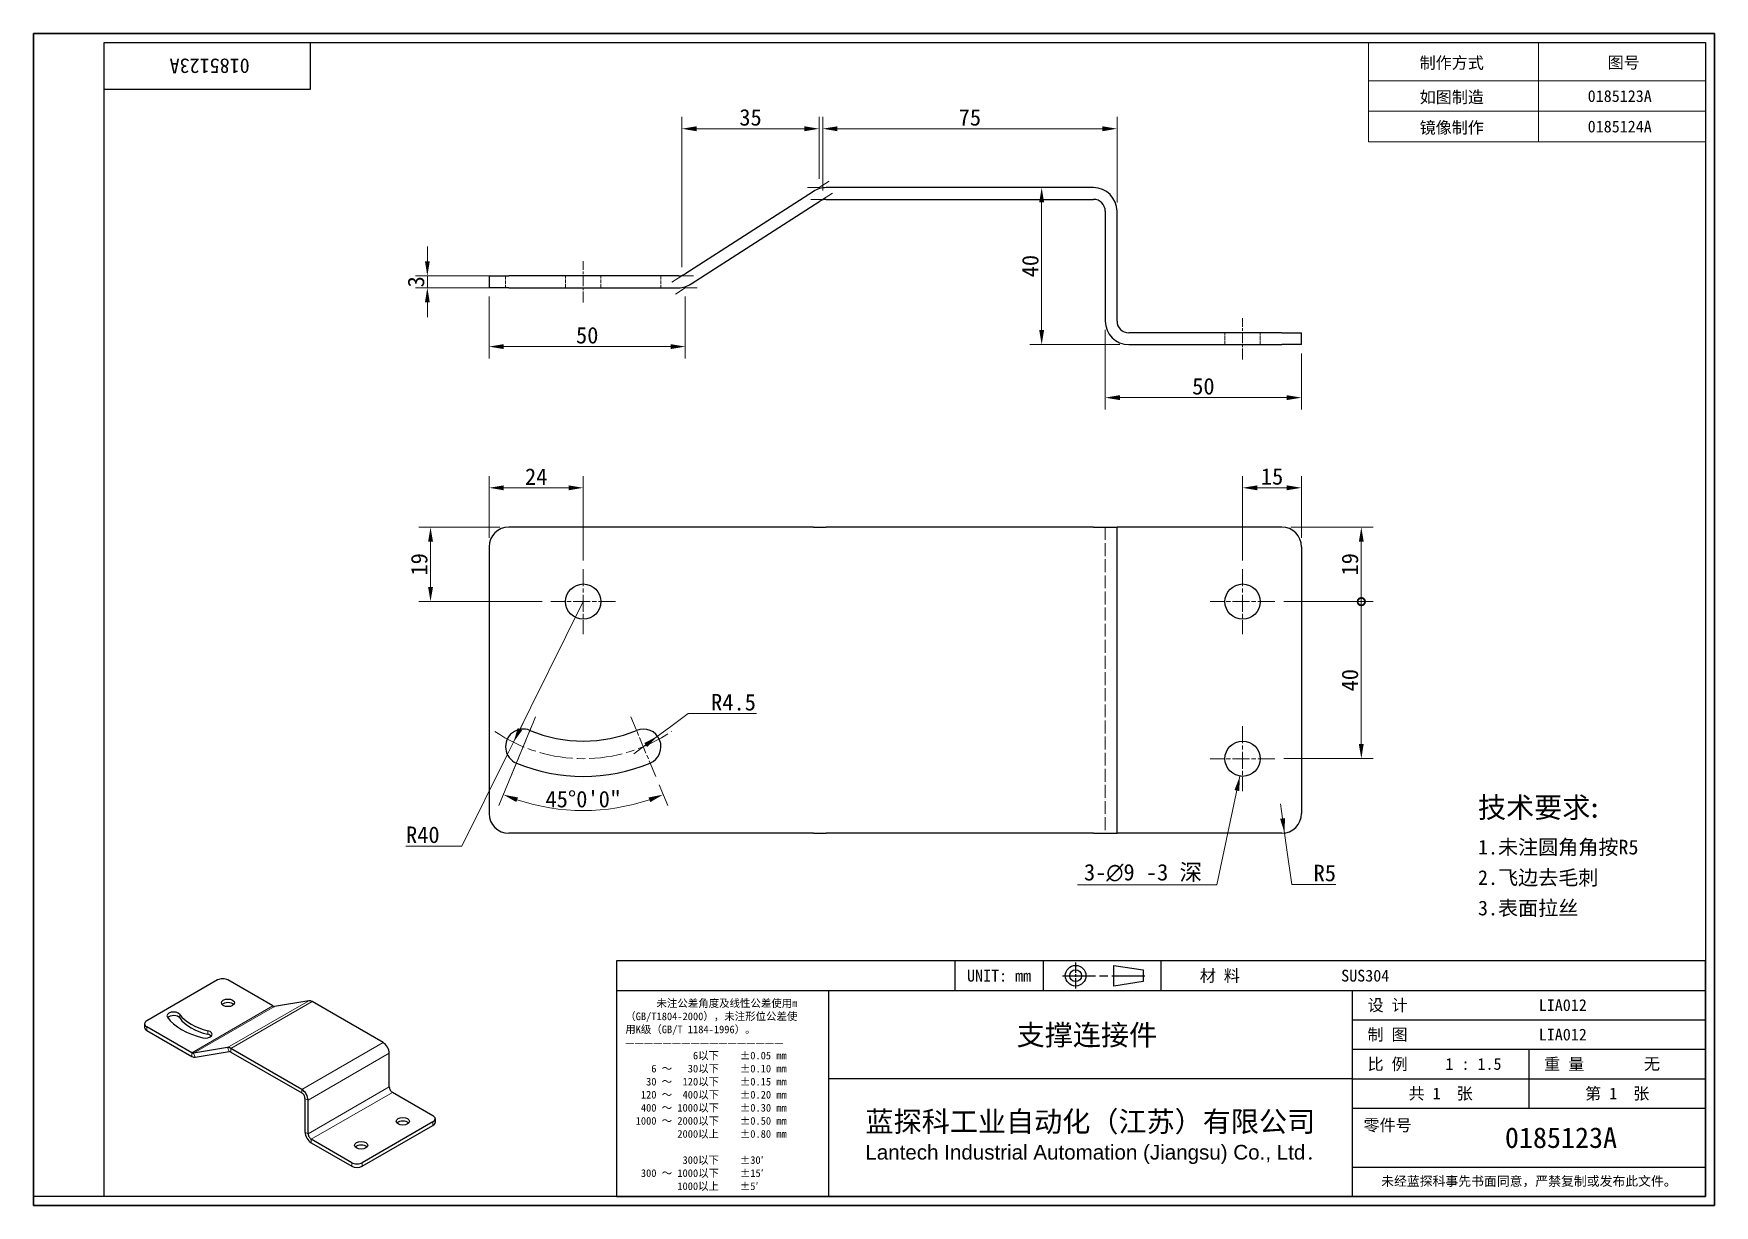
# Model space of a CAD drawing. Header units: millimetres. Extents: x 9 to 437, y 8 to 307.
import ezdxf
from ezdxf.enums import TextEntityAlignment as Align

# ---------------------------------------------------------------- set-up
doc = ezdxf.new("R2010")
doc.units = ezdxf.units.MM
doc.header["$LTSCALE"] = 1.5
doc.linetypes.add('CHAIN', pattern=[0.3543, 0.2362, -0.0295, 0.0591, -0.0295])
doc.linetypes.add('DASHED', pattern=[0.2067, 0.1654, -0.0413])
for name, color, linetype, lineweight in [('1', 7, 'Continuous', 18), ('可见 (ISO)', 7, 'Continuous', 25), ('可见窄的 (ISO)', 7, 'Continuous', 18), ('图框 (ISO)', 7, 'Continuous', 35), ('标题 (ISO)', 7, 'Continuous', 25)]:
    doc.layers.add(name, color=color, linetype=linetype, lineweight=lineweight)
for name, color, linetype, lineweight, true_color in [('中心标记 (ISO)', 1, 'CHAIN', 18, 0xff0000), ('中心线 (ISO)', 1, 'CHAIN', 18, 0xff0000), ('尺寸 (ISO)', 7, 'Continuous', 18, 0x008000), ('符号 (ISO)', 7, 'Continuous', 18, 0x008000), ('隐藏 (ISO)', 5, 'DASHED', 18, 0x0000ff)]:
    doc.layers.add(name, color=color, linetype=linetype, lineweight=lineweight, true_color=true_color)
doc.styles.add('文本样式164', font='SimSun.ttf')
doc.styles.add('文本样式165', font='SimSun.ttf')
doc.styles.add('文本样式74', font='SimSun.ttf')
doc.styles.add('最新国标', font='simfang.ttf')
doc.styles.add('注释文本 (ISO)', font='simfang.ttf')
doc.dimstyles.new('默认 (GB)', dxfattribs={"dimscale": 1.5, "dimtxt": 2.8, "dimasz": 2.5, "dimexe": 2, "dimexo": 1.5, "dimgap": 0.5, "dimtad": 1, "dimtoh": 1, "dimdsep": 46, "dimtxsty": '最新国标', "dimcen": 0.09, "dimdle": 10, "dimclrd": 256, "dimclre": 256, "dimclrt": 256, "dimaunit": 1, "dimadec": 3, "dimazin": 2, "dimtfac": 0.535714, "dimtdec": 3, "dimtmove": 0, "dimatfit": 3, "dimfxl": 0, "dimtolj": 1, "dimlwd": -1, "dimlwe": -1, "dimarcsym": 0})
doc.dimstyles.new('默认 (GB)$7', dxfattribs={"dimscale": 1.5, "dimtxt": 2.8, "dimasz": 2.5, "dimexe": 2, "dimexo": 1.5, "dimgap": 0.5, "dimtad": 1, "dimtoh": 1, "dimdsep": 46, "dimtxsty": '最新国标', "dimcen": 0.09, "dimdle": 10, "dimclrd": 256, "dimclre": 256, "dimclrt": 256, "dimaunit": 1, "dimadec": 3, "dimazin": 2, "dimtfac": 0.535714, "dimtdec": 3, "dimtmove": 0, "dimatfit": 3, "dimfxl": 0, "dimtolj": 1, "dimlwd": -1, "dimlwe": -1, "dimarcsym": 0})

# ---------------------------------------------------------------- blocks, each defined once
blk = doc.blocks.new('图框 最新国标')
at = {"layer": '图框 (ISO)'}
for p, q in [((6, 7), (6, 204.5)), ((6, 204.5), (291.5, 204.5)), ((291.5, 204.5), (291.5, 5.5)), ((6, 7), (6, 5.5)), ((6, 7), (6, 5.5)), ((291.5, 5.5), (6, 5.5))]:
    blk.add_line(p, q, dxfattribs=at)
at = {"layer": '图框 (ISO)', "color": 7, "linetype": 'Continuous', "lineweight": 25}
for p, q in [((18, 203), (290, 203)), ((18, 7), (18, 203)), ((18, 203), (290, 203)), ((53, 203), (53, 195)), ((290, 203), (290, 7)), ((290, 203), (290, 7)), ((53, 195), (18, 195)), ((290, 7), (6, 7)), ((290, 7), (18, 7))]:
    blk.add_line(p, q, dxfattribs=at)
at = {"layer": '图框 (ISO)', "style": '文本样式74'}
blk.add_attdef('零件代号_001', (42.7, 200.25), '', height=2.5, rotation=180, dxfattribs=at)
blk = doc.blocks.new('标题栏 最新国标')
at = {"layer": '标题 (ISO)'}
for p, q in [((381.98, -183.84), (196.98, -183.84)), ((196.98, -183.84), (196.98, -223.84)), ((254.48, -183.84), (254.48, -188.84)), ((269.48, -183.84), (269.48, -188.84)), ((281.48, -188.09), (281.48, -184.59)), ((281.48, -184.59), (286.48, -185.34)), ((286.48, -185.34), (286.48, -187.34)), ((289.48, -183.84), (289.48, -188.84)), ((381.98, -223.84), (381.98, -183.84)), ((383.48, -183.84), (383.48, -225.34)), ((286.48, -187.34), (281.48, -188.09)), ((196.98, -188.84), (381.98, -188.84)), ((232.98, -188.84), (232.98, -223.84)), ((321.98, -188.84), (321.98, -223.84)), ((321.98, -193.84), (381.98, -193.84)), ((321.98, -198.84), (381.98, -198.84)), ((351.98, -198.84), (351.98, -208.84)), ((321.98, -203.84), (232.98, -203.84)), ((321.98, -203.84), (381.98, -203.84)), ((321.98, -208.84), (381.98, -208.84)), ((321.98, -218.84), (381.98, -218.84)), ((196.98, -223.84), (381.98, -223.84)), ((383.48, -225.34), (196.98, -225.34))]:
    blk.add_line(p, q, dxfattribs=at)
at = {"layer": '标题 (ISO)', "linetype": 'CHAIN', "ltscale": 5.000333}
blk.add_line((274.98, -184.09), (274.98, -188.59), dxfattribs=at)
at = {"layer": '标题 (ISO)', "linetype": 'CHAIN', "ltscale": 15.834605}
blk.add_line((272.73, -186.34), (286.98, -186.34), dxfattribs=at)
at = {"layer": '标题 (ISO)'}
for radius in [1.75, 1]:
    blk.add_circle((274.98, -186.34), radius, dxfattribs=at)
at = {"layer": '1', "style": '文本样式164'}
for s, p in [('UNIT: mm', (261.98, -186.34)), ('材 料', (299.48, -186.34)), ('设 计', (327.98, -191.34)), ('制 图', (327.98, -196.34)), ('比 例', (327.98, -201.34)), ('重 量', (357.98, -201.34)), ('共 1  张', (336.98, -206.34)), ('第 1  张', (366.98, -206.34))]:
    blk.add_text(s, height=2, dxfattribs=at).set_placement(p, align=Align.MIDDLE_CENTER)
at = {"layer": '标题 (ISO)', "style": '注释文本 (ISO)'}
for s, insert, char_height, attachment_point, line_spacing_factor in [('\\fSimSun|b0|i0;{\\H1.3000;      未注公差角度及线性公差使用m\\P}\\fSimSun|b0|i0;{\\H1.3000;（GB/T1804-2000），未注形位公差使\\P}\\fSimSun|b0|i0;{\\H1.3000;用K级（GB/T 1184-1996）。\\P}\\fSimSun|b0|i0;{\\H1.3000;—————————————————\\P}\\fSimSun|b0|i0;{\\H1.3000;             6以下    ±0.05 mm\\P}\\fSimSun|b0|i0;{\\H1.3000;     6 ～   30以下    ±0.10 mm\\P}\\fSimSun|b0|i0;{\\H1.3000;    30 ～  120以下    ±0.15 mm\\P}\\fSimSun|b0|i0;{\\H1.3000;   120 ～  400以下    ±0.20 mm\\P}\\fSimSun|b0|i0;{\\H1.3000;   400 ～ 1000以下    ±0.30 mm\\P}\\fSimSun|b0|i0;{\\H1.3000;  1000 ～ 2000以下    ±0.50 mm\\P}\\fSimSun|b0|i0;{\\H1.3000;          2000以上    ±0.80 mm\\P}\\fSimSun|b0|i0;{\\H1.3000;\\P}\\fSimSun|b0|i0;{\\H1.3000;           300以下    ±30′\\P}\\fSimSun|b0|i0;{\\H1.3000;   300 ～ 1000以下    ±15′\\P}\\fSimSun|b0|i0;{\\H1.3000;          1000以上    ±5′}', (198.48, -206.63), 1.3, 4, 1.023913), ('{\\fMicrosoft YaHei|b0|i0|c134|p34;\\H1.75x;蓝探科工业自动化（江苏）有限公司\\P\\fArial|b0|i0|c0|p34;\\H0.71429x;Lantech Industrial Automation (Jiangsu) Co., Ltd\\fFangSong|b0|i0|c134|p49;.\\H1.15195x; }', (277.48, -213.84), 2, 5, 0.978695)]:
    blk.add_mtext(s, dxfattribs=dict(at, insert=insert, char_height=char_height, attachment_point=attachment_point, line_spacing_factor=line_spacing_factor))
at = {"layer": '标题 (ISO)', "attachment_point": 5, "style": '注释文本 (ISO)'}
for s, insert, char_height in [('\\fFangSong|b0|i0;零件号', (327.98, -211.84), 2), ('\\fSimSun|b0|i0;{\\H1.6000;未经蓝探科事先书面同意，严禁复制或发布此文件。}', (351.98, -221.34), 1.6)]:
    blk.add_mtext(s, dxfattribs=dict(at, insert=insert, char_height=char_height))
at = {"layer": '标题 (ISO)'}
for tag, p, height, style in [('材料_001', (320.09, -187.33), 2, '注释文本 (ISO)'), ('设计人_001', (353.65, -192.33), 2, '注释文本 (ISO)'), ('库存编号_001', (264.97, -198.15), 3.5, '文本样式165'), ('设计人_001', (353.65, -197.33), 2, '注释文本 (ISO)'), ('视图比例_001', (337.8, -202.33), 2, '注释文本 (ISO)'), ('质量\\P3;_001', (371.53, -202.3), 2, '注释文本 (ISO)'), ('零件代号_001', (347.9, -215.59), 3.5, '文本样式165')]:
    blk.add_attdef(tag, p, '', height=height, dxfattribs=dict(at, style=style))
blk = doc.blocks.new('*D5')
at = {"layer": 'Defpoints', "color": 0, "transparency": 16777216}
for p in [(125.05, 242.02), (175.05, 242.02), (125.05, 227.02)]:
    blk.add_point(p, dxfattribs=at)
at = {"layer": '尺寸 (ISO)', "color": 116, "true_color": 0x00803f, "transparency": 16777216}
for p, q in [((125.05, 239.77), (125.05, 224.02)), ((175.05, 239.77), (175.05, 224.02)), ((171.3, 227.02), (128.8, 227.02))]:
    blk.add_line(p, q, dxfattribs=at)
for points in [[(128.8, 227.64), (128.8, 226.39), (125.05, 227.02)], [(171.3, 227.64), (171.3, 226.39), (175.05, 227.02)]]:
    blk.add_solid(points, dxfattribs=at)
at = {"layer": '尺寸 (ISO)', "transparency": 16777216, "insert": (150.05, 229.89), "char_height": 4.2, "attachment_point": 5, "style": '最新国标'}
blk.add_mtext('\\A1;50', dxfattribs=at)
blk = doc.blocks.new('*D6')
at = {"layer": 'Defpoints', "color": 0, "transparency": 16777216}
for p in [(130.05, 245.02), (109.32, 242.02), (130.05, 242.02)]:
    blk.add_point(p, dxfattribs=at)
at = {"layer": '尺寸 (ISO)', "color": 116, "true_color": 0x00803f, "transparency": 16777216}
for p, q in [((109.32, 248.77), (109.32, 252.52)), ((127.8, 245.02), (106.32, 245.02)), ((109.32, 245.02), (109.32, 242.02)), ((127.8, 242.02), (106.32, 242.02)), ((109.32, 238.27), (109.32, 234.52))]:
    blk.add_line(p, q, dxfattribs=at)
for points in [[(108.7, 248.77), (109.95, 248.77), (109.32, 245.02)], [(108.7, 238.27), (109.95, 238.27), (109.32, 242.02)]]:
    blk.add_solid(points, dxfattribs=at)
at = {"layer": '尺寸 (ISO)', "transparency": 16777216, "insert": (106.45, 243.52), "char_height": 4.2, "attachment_point": 5, "rotation": 90, "style": '最新国标'}
blk.add_mtext('\\A1;3', dxfattribs=at)
blk = doc.blocks.new('*D7')
at = {"layer": 'Defpoints', "color": 0, "transparency": 16777216}
for p in [(209.16, 282.52), (209.16, 267.52), (174.16, 245.02)]:
    blk.add_point(p, dxfattribs=at)
at = {"layer": '尺寸 (ISO)', "color": 116, "true_color": 0x00803f, "transparency": 16777216}
for p, q in [((174.16, 247.27), (174.16, 285.52)), ((209.16, 269.77), (209.16, 285.52)), ((177.91, 282.52), (205.41, 282.52))]:
    blk.add_line(p, q, dxfattribs=at)
for points in [[(177.91, 283.14), (177.91, 281.89), (174.16, 282.52)], [(205.41, 283.14), (205.41, 281.89), (209.16, 282.52)]]:
    blk.add_solid(points, dxfattribs=at)
at = {"layer": '尺寸 (ISO)', "transparency": 16777216, "insert": (191.66, 285.39), "char_height": 4.2, "attachment_point": 5, "style": '最新国标'}
blk.add_mtext('\\A1;35', dxfattribs=at)
blk = doc.blocks.new('*D8')
at = {"layer": 'Defpoints', "color": 0, "transparency": 16777216}
for p in [(285.05, 282.52), (210.05, 264.52), (285.05, 261.52)]:
    blk.add_point(p, dxfattribs=at)
at = {"layer": '尺寸 (ISO)', "color": 116, "true_color": 0x00803f, "transparency": 16777216}
for p, q in [((210.05, 266.77), (210.05, 285.52)), ((285.05, 263.77), (285.05, 285.52)), ((213.8, 282.52), (281.3, 282.52))]:
    blk.add_line(p, q, dxfattribs=at)
for points in [[(213.8, 283.14), (213.8, 281.89), (210.05, 282.52)], [(281.3, 283.14), (281.3, 281.89), (285.05, 282.52)]]:
    blk.add_solid(points, dxfattribs=at)
at = {"layer": '尺寸 (ISO)', "transparency": 16777216, "insert": (247.55, 285.39), "char_height": 4.2, "attachment_point": 5, "style": '最新国标'}
blk.add_mtext('\\A1;75', dxfattribs=at)
blk = doc.blocks.new('*D9')
at = {"layer": 'Defpoints', "color": 0, "transparency": 16777216}
for p in [(265.84, 267.52), (265.84, 227.52), (288.05, 227.52)]:
    blk.add_point(p, dxfattribs=at)
at = {"layer": '尺寸 (ISO)', "color": 116, "true_color": 0x00803f, "transparency": 16777216}
for p, q in [((265.84, 263.77), (265.84, 231.27)), ((285.8, 227.52), (262.84, 227.52))]:
    blk.add_line(p, q, dxfattribs=at)
for points in [[(265.22, 263.77), (266.47, 263.77), (265.84, 267.52)], [(265.22, 231.27), (266.47, 231.27), (265.84, 227.52)]]:
    blk.add_solid(points, dxfattribs=at)
at = {"layer": '尺寸 (ISO)', "transparency": 16777216, "insert": (262.97, 247.52), "char_height": 4.2, "attachment_point": 5, "rotation": 90, "style": '最新国标'}
blk.add_mtext('\\A1;40', dxfattribs=at)
blk = doc.blocks.new('*D10')
at = {"layer": 'Defpoints', "color": 0, "transparency": 16777216}
for p in [(282.05, 233.52), (332.05, 227.52), (332.05, 214.02)]:
    blk.add_point(p, dxfattribs=at)
at = {"layer": '尺寸 (ISO)', "color": 116, "true_color": 0x00803f, "transparency": 16777216}
for p, q in [((282.05, 231.27), (282.05, 211.02)), ((332.05, 225.27), (332.05, 211.02)), ((285.8, 214.02), (328.3, 214.02))]:
    blk.add_line(p, q, dxfattribs=at)
for points in [[(285.8, 214.64), (285.8, 213.39), (282.05, 214.02)], [(328.3, 214.64), (328.3, 213.39), (332.05, 214.02)]]:
    blk.add_solid(points, dxfattribs=at)
at = {"layer": '尺寸 (ISO)', "transparency": 16777216, "insert": (307.05, 216.89), "char_height": 4.2, "attachment_point": 5, "style": '最新国标'}
blk.add_mtext('\\A1;50', dxfattribs=at)
blk = doc.blocks.new('*D11')
at = {"layer": 'Defpoints', "color": 0, "transparency": 16777216}
for p in [(149.05, 162.05), (136.89, 132.71), (167.51, 117.47), (142.1, 109.29)]:
    blk.add_point(p, dxfattribs=at)
at = {"layer": '尺寸 (ISO)', "color": 116, "true_color": 0x00803f, "transparency": 16777216}
for p, q in [((136.03, 130.63), (127.53, 110.11)), ((168.37, 115.39), (170.56, 110.11))]:
    blk.add_line(p, q, dxfattribs=at)
blk.add_arc((149.05, 162.05), 53.21, 251.5384, 288.4616, dxfattribs=at)
for points in [[(131.98, 110.99), (132.41, 112.16), (128.68, 112.88)], [(165.68, 112.16), (166.12, 110.99), (169.41, 112.88)]]:
    blk.add_solid(points, dxfattribs=at)
at = {"layer": '尺寸 (ISO)', "transparency": 16777216, "insert": (149.05, 111.71), "char_height": 4.2, "attachment_point": 5, "style": '最新国标'}
blk.add_mtext('\\A1;45°0\'0"', dxfattribs=at)
blk = doc.blocks.new('*D12')
at = {"layer": 'Defpoints', "color": 0, "transparency": 16777216}
for p in [(317.05, 191.05), (332.05, 176.05), (317.05, 170.3)]:
    blk.add_point(p, dxfattribs=at)
at = {"layer": '尺寸 (ISO)', "color": 116, "true_color": 0x00803f, "transparency": 16777216}
for p, q in [((317.05, 172.55), (317.05, 194.05)), ((332.05, 178.3), (332.05, 194.05)), ((328.3, 191.05), (320.8, 191.05))]:
    blk.add_line(p, q, dxfattribs=at)
for points in [[(320.8, 191.67), (320.8, 190.42), (317.05, 191.05)], [(328.3, 191.67), (328.3, 190.42), (332.05, 191.05)]]:
    blk.add_solid(points, dxfattribs=at)
at = {"layer": '尺寸 (ISO)', "transparency": 16777216, "insert": (324.55, 193.92), "char_height": 4.2, "attachment_point": 5, "style": '最新国标'}
blk.add_mtext('\\A1;15', dxfattribs=at)
blk = doc.blocks.new('_DotSmall')
at = {"color": 0, "linetype": 'ByBlock', "const_width": 0.5}
blk.add_lwpolyline([(-0.0625, 0, 1), (0.0625, 0, 1)], format="xyb", close=True, dxfattribs=at)
blk = doc.blocks.new('*D13')
at = {"layer": 'Defpoints', "color": 0, "transparency": 16777216}
for p in [(325.3, 162.05), (347.29, 162.05), (325.3, 122.05)]:
    blk.add_point(p, dxfattribs=at)
at = {"layer": '尺寸 (ISO)', "color": 116, "true_color": 0x00803f, "transparency": 16777216}
for p, q in [((327.55, 162.05), (350.29, 162.05)), ((347.29, 125.8), (347.29, 162.05)), ((327.55, 122.05), (350.29, 122.05))]:
    blk.add_line(p, q, dxfattribs=at)
blk.add_solid([(346.66, 125.8), (347.91, 125.8), (347.29, 122.05)], dxfattribs=at)
at = {"layer": '尺寸 (ISO)', "color": 116, "true_color": 0x00803f, "transparency": 16777216, "xscale": 3.75, "yscale": 3.75, "zscale": 3.75, "rotation": 90}
blk.add_blockref('_DotSmall', (347.29, 162.05), dxfattribs=at)
at = {"layer": '尺寸 (ISO)', "transparency": 16777216, "insert": (344.41, 142.03), "char_height": 4.2, "attachment_point": 5, "rotation": 90, "style": '最新国标'}
blk.add_mtext('\\A1;40', dxfattribs=at)
blk = doc.blocks.new('*D15')
at = {"layer": 'Defpoints', "color": 0, "transparency": 16777216}
for p in [(327.05, 181.05), (347.29, 181.05), (325.3, 162.05)]:
    blk.add_point(p, dxfattribs=at)
at = {"layer": '尺寸 (ISO)', "color": 116, "true_color": 0x00803f, "transparency": 16777216}
for p, q in [((329.3, 181.05), (350.29, 181.05)), ((347.29, 162.05), (347.29, 177.3)), ((327.55, 162.05), (350.29, 162.05))]:
    blk.add_line(p, q, dxfattribs=at)
blk.add_solid([(346.66, 177.3), (347.91, 177.3), (347.29, 181.05)], dxfattribs=at)
at = {"layer": '尺寸 (ISO)', "color": 116, "true_color": 0x00803f, "transparency": 16777216, "xscale": 3.75, "yscale": 3.75, "zscale": 3.75, "rotation": 270}
blk.add_blockref('_DotSmall', (347.29, 162.05), dxfattribs=at)
at = {"layer": '尺寸 (ISO)', "transparency": 16777216, "insert": (344.41, 171.56), "char_height": 4.2, "attachment_point": 5, "rotation": 90, "style": '最新国标'}
blk.add_mtext('\\A1;19', dxfattribs=at)
blk = doc.blocks.new('*D16')
at = {"layer": 'Defpoints', "color": 0, "transparency": 16777216}
for p in [(164.35, 125.09), (167.98, 127.76)]:
    blk.add_point(p, dxfattribs=at)
at = {"layer": '尺寸 (ISO)', "color": 116, "true_color": 0x00803f, "transparency": 16777216}
for p, q in [((175.79, 133.52), (170.99, 129.98)), ((193.18, 133.52), (175.79, 133.52)), ((167.98, 127.76), (170.99, 129.98)), ((164.96, 125.54), (161.94, 123.31)), ((164.35, 125.09), (167.98, 127.76))]:
    blk.add_line(p, q, dxfattribs=at)
blk.add_solid([(164.59, 126.04), (165.33, 125.03), (167.98, 127.76)], dxfattribs=at)
at = {"layer": '尺寸 (ISO)', "transparency": 16777216, "insert": (187.33, 136.4), "char_height": 4.2, "attachment_point": 5, "style": '最新国标'}
blk.add_mtext('\\A1;R4.5', dxfattribs=at)
blk = doc.blocks.new('*D17')
at = {"layer": 'Defpoints', "color": 0, "transparency": 16777216}
for p in [(130.05, 181.05), (110.13, 162.05), (140.8, 162.05)]:
    blk.add_point(p, dxfattribs=at)
at = {"layer": '尺寸 (ISO)', "color": 116, "true_color": 0x00803f, "transparency": 16777216}
for p, q in [((127.8, 181.05), (107.13, 181.05)), ((110.13, 177.3), (110.13, 165.8)), ((138.55, 162.05), (107.13, 162.05))]:
    blk.add_line(p, q, dxfattribs=at)
for points in [[(109.51, 177.3), (110.76, 177.3), (110.13, 181.05)], [(109.51, 165.8), (110.76, 165.8), (110.13, 162.05)]]:
    blk.add_solid(points, dxfattribs=at)
at = {"layer": '尺寸 (ISO)', "transparency": 16777216, "insert": (107.26, 171.55), "char_height": 4.2, "attachment_point": 5, "rotation": 90, "style": '最新国标'}
blk.add_mtext('\\A1;19', dxfattribs=at)
blk = doc.blocks.new('*D18')
at = {"layer": 'Defpoints', "color": 0, "transparency": 16777216}
for p in [(149.05, 191.05), (125.05, 176.05), (149.05, 170.3)]:
    blk.add_point(p, dxfattribs=at)
at = {"layer": '尺寸 (ISO)', "color": 116, "true_color": 0x00803f, "transparency": 16777216}
for p, q in [((125.05, 178.3), (125.05, 194.05)), ((149.05, 172.55), (149.05, 194.05)), ((128.8, 191.05), (145.3, 191.05))]:
    blk.add_line(p, q, dxfattribs=at)
for points in [[(128.8, 191.67), (128.8, 190.42), (125.05, 191.05)], [(145.3, 191.67), (145.3, 190.42), (149.05, 191.05)]]:
    blk.add_solid(points, dxfattribs=at)
at = {"layer": '尺寸 (ISO)', "transparency": 16777216, "insert": (137.05, 193.9), "char_height": 4.2, "attachment_point": 5, "style": '最新国标'}
blk.add_mtext('\\A1;24', dxfattribs=at)
blk = doc.blocks.new('*D19')
at = {"layer": 'Defpoints', "color": 0, "transparency": 16777216}
for p in [(149.05, 162.05), (131.26, 126.22)]:
    blk.add_point(p, dxfattribs=at)
at = {"layer": '尺寸 (ISO)', "color": 116, "true_color": 0x00803f, "transparency": 16777216}
for p, q in [((149.05, 162.05), (131.26, 126.22)), ((132.93, 129.58), (134.59, 132.94)), ((131.26, 126.22), (129.59, 122.86)), ((118.13, 99.76), (129.59, 122.86)), ((103.8, 99.76), (118.13, 99.76))]:
    blk.add_line(p, q, dxfattribs=at)
blk.add_solid([(132.37, 129.86), (133.49, 129.3), (131.26, 126.22)], dxfattribs=at)
at = {"layer": '尺寸 (ISO)', "transparency": 16777216, "insert": (108.16, 102.64), "char_height": 4.2, "attachment_point": 5, "style": '最新国标'}
blk.add_mtext('\\A1;R40', dxfattribs=at)
blk = doc.blocks.new('*D20')
at = {"layer": 'Defpoints', "color": 0, "transparency": 16777216}
for p in [(327.05, 108.05), (327.74, 103.1)]:
    blk.add_point(p, dxfattribs=at)
at = {"layer": '尺寸 (ISO)', "color": 116, "true_color": 0x00803f, "transparency": 16777216}
for p, q in [((327.22, 106.81), (326.7, 110.52)), ((327.05, 108.05), (327.74, 103.1)), ((327.74, 103.1), (328.27, 99.38)), ((329.59, 90.01), (328.27, 99.38)), ((340.76, 90.01), (329.59, 90.01))]:
    blk.add_line(p, q, dxfattribs=at)
blk.add_solid([(327.84, 106.9), (326.6, 106.72), (327.74, 103.1)], dxfattribs=at)
at = {"layer": '尺寸 (ISO)', "transparency": 16777216, "insert": (337.98, 92.89), "char_height": 4.2, "attachment_point": 5, "style": '最新国标'}
blk.add_mtext('\\A1;R5', dxfattribs=at)
blk = doc.blocks.new('表格1')
at = {"layer": '符号 (ISO)'}
for p, q in [((232.72, 203), (290, 203)), ((232.72, 203), (232.72, 196.46)), ((261.65, 203), (261.65, 196.46)), ((290, 203), (290, 196.46)), ((232.72, 196.46), (290, 196.46)), ((232.72, 196.46), (232.72, 186.11)), ((261.65, 196.46), (261.65, 186.11)), ((290, 196.46), (290, 186.11)), ((232.72, 191.34), (290, 191.34)), ((232.72, 186.11), (290, 186.11))]:
    blk.add_line(p, q, dxfattribs=at)
at = {"layer": '符号 (ISO)', "char_height": 2, "attachment_point": 7, "style": '注释文本 (ISO)'}
for s, insert in [('制作方式', (241.43, 198.32)), ('图号', (273.37, 198.38)), ('如图制造', (241.44, 192.5)), ('0185123A', (269.98, 192.86)), ('镜像制作', (241.43, 187.31)), ('0185124A', (269.98, 187.69))]:
    blk.add_mtext(s, dxfattribs=dict(at, insert=insert))

msp = doc.modelspace()

# ---------------------------------------------------------------- linework, layer by layer
at = {"layer": '中心标记 (ISO)', "ltscale": 12.223182}
for p, q in [((149.0451, 170.2964), (149.0451, 153.7964)), ((317.0451, 170.2964), (317.0451, 153.7964)), ((157.2951, 162.0464), (140.7951, 162.0464)), ((325.2951, 162.0464), (308.7951, 162.0464)), ((136.8949, 132.7133), (130.5806, 117.4692)), ((167.5096, 117.4692), (161.1953, 132.7133)), ((317.0451, 130.2964), (317.0451, 113.7964)), ((325.2951, 122.0464), (308.7951, 122.0464))]:
    msp.add_line(p, q, dxfattribs=at)
at = {"layer": '中心线 (ISO)', "ltscale": 7.778352}
for p, q in [((149.0451, 238.2671), (149.0451, 248.7671)), ((317.0451, 223.7671), (317.0451, 234.2671))]:
    msp.add_line(p, q, dxfattribs=at)
at = {"layer": '中心线 (ISO)', "ltscale": 23.990969}
msp.add_arc((149.0451, 162.0464), 40, 235.682745, 304.317255, dxfattribs=at)
at = {"layer": '可见 (ISO)'}
for p, q in [((207.6816, 266.5641), (174.9052, 245.4935)), ((279.0451, 267.5171), (210.9262, 267.5171)), ((176.5274, 242.97), (209.3039, 264.0406)), ((210.9262, 264.5171), (279.0451, 264.5171)), ((282.0451, 261.5171), (282.0451, 233.5171)), ((285.0451, 233.5171), (285.0451, 261.5171)), ((125.0451, 245.0171), (130.0451, 245.0171)), ((125.0451, 245.0171), (125.0451, 242.0171)), ((173.2829, 245.0171), (130.0451, 245.0171)), ((130.0451, 242.0171), (125.0451, 242.0171)), ((130.0451, 242.0171), (173.2829, 242.0171)), ((327.0451, 230.5171), (288.0451, 230.5171)), ((288.0451, 227.5171), (327.0451, 227.5171)), ((327.0451, 230.5171), (332.0451, 230.5171)), ((332.0451, 227.5171), (327.0451, 227.5171)), ((332.0451, 227.5171), (332.0451, 230.5171)), ((173.2829, 181.0464), (130.0451, 181.0464)), ((174.9052, 181.0464), (173.2829, 181.0464)), ((207.6816, 181.0464), (174.9052, 181.0464)), ((207.6816, 181.0464), (210.9262, 181.0464)), ((279.0451, 181.0464), (210.9262, 181.0464)), ((279.0451, 181.0464), (285.0451, 181.0464)), ((285.0451, 103.0464), (285.0451, 181.0464)), ((288.0451, 181.0464), (285.0451, 181.0464)), ((327.0451, 181.0464), (288.0451, 181.0464)), ((125.0451, 176.0464), (125.0451, 108.0464)), ((332.0451, 176.0464), (332.0451, 108.0464)), ((173.2829, 103.0464), (130.0451, 103.0464)), ((174.9052, 103.0464), (173.2829, 103.0464)), ((207.6816, 103.0464), (174.9052, 103.0464)), ((207.6816, 103.0464), (210.9262, 103.0464)), ((279.0451, 103.0464), (210.9262, 103.0464)), ((279.0451, 103.0464), (285.0451, 103.0464)), ((288.0451, 103.0464), (285.0451, 103.0464)), ((327.0451, 103.0464), (288.0451, 103.0464)), ((55.87, 65.665), (37.8388, 55.2546)), ((69.9868, 59.0455), (58.5216, 65.665)), ((79.1081, 60.3767), (70.4169, 58.9431)), ((98.0312, 49.7433), (79.9685, 60.1718)), ((37.2896, 54.4892), (37.2896, 53.5706)), ((49.3039, 47.1043), (37.8388, 53.7237)), ((37.8388, 52.8051), (49.3039, 46.1857)), ((58.4253, 48.4355), (49.7341, 47.0018)), ((50.1642, 45.9808), (58.8554, 47.4145)), ((77.3483, 37.802), (59.2856, 48.2305)), ((59.2856, 47.312), (77.3483, 36.8834)), ((99.6222, 38.4144), (99.6222, 46.9876)), ((78.1438, 35.5056), (78.1438, 26.9324)), ((78.9393, 26.4731), (78.9393, 35.0463)), ((110.7591, 31.0659), (100.4177, 37.0365)), ((111.3083, 30.3004), (111.3083, 29.3819)), ((110.7591, 29.535), (92.7279, 19.1246)), ((92.7279, 18.2061), (110.7591, 28.6164)), ((90.0763, 19.1246), (79.7348, 25.0953)), ((79.7348, 24.1767), (90.0763, 18.2061))]:
    msp.add_line(p, q, dxfattribs=at)
for centre in [(149.0451, 162.0464), (317.0451, 162.0464), (317.0451, 122.0464)]:
    msp.add_circle(centre, 4.5, dxfattribs=at)
for centre, radius, start, end in [((210.9262, 261.5171), 6, 90, 122.735226), ((279.0451, 261.5171), 6, 0, 90), ((210.9262, 261.5171), 3, 90, 122.735226), ((279.0451, 261.5171), 3, 0, 90), ((173.2829, 248.0171), 3, 270, 302.735226), ((173.2829, 248.0171), 6, 270, 302.735226), ((288.0451, 233.5171), 6, 180, 270), ((288.0451, 233.5171), 3, 180, 270), ((130.0451, 176.0464), 5, 90, 180), ((327.0451, 176.0464), 5, 0, 90), ((133.7378, 125.0912), 4.5, 67.5, 247.5), ((149.0451, 162.0464), 35.5, 247.5, 292.5), ((164.3524, 125.0912), 4.5, 292.5, 112.5), ((149.0451, 162.0464), 44.5, 247.5, 292.5), ((130.0451, 108.0464), 5, 180, 270), ((327.0451, 108.0464), 5, 270, 0)]:
    msp.add_arc(centre, radius, start, end, dxfattribs=at)
for centre, major_axis, start_param, end_param in [((57.1958, 64.8995), (1.875, 0), 0.78539816, 2.35619449), ((79.9685, 58.3347), (-1.125, 1.9486), 5.49778714, 6.06912462), ((44.6634, 56.5333), (-1.6875, 0), 3.53429174, 6.67588439), ((58.5216, 59.8474), (-16.6875, 0), 0.39269908, 1.17809725), ((44.6634, 55.6147), (-1.6875, 0), 3.53429174, 5.7978709), ((58.5216, 59.8474), (13.3125, 0), 3.53429174, 4.3196899), ((58.5216, 58.9289), (-13.3125, 0), 0.39269908, 1.17809725), ((58.5216, 58.9289), (-1.6875, 0), 3.63247533, 5.79230263), ((69.9868, 59.9641), (0.5625, -0.9743), 5.49778714, 6.06912462), ((39.1646, 54.4892), (-1.875, 0), 5.49778714, 7.06858347), ((39.1646, 53.5706), (-1.875, 0), 0, 0.78539816), ((52.7814, 51.8464), (1.6875, 0), 4.3196899, 7.46128255), ((52.7814, 50.9278), (-1.6875, 0), 3.63247533, 4.3196899), ((59.2856, 46.3934), (-1.125, 1.9486), 5.49778714, 6.06912462), ((59.2856, 46.3934), (-0.5625, 0.9743), 5.49778714, 6.06912462), ((98.0312, 47.9062), (-1.125, 1.9486), 3.92699082, 5.49778714), ((49.3039, 48.0228), (0.5625, -0.9743), 5.49778714, 6.06912462), ((49.3039, 48.0228), (1.125, -1.9486), 5.49778714, 6.06912462), ((77.3483, 35.9649), (-1.125, 1.9486), 3.92699082, 5.49778714), ((77.3483, 35.9649), (0.5625, -0.9743), 0.78539816, 2.35619449), ((100.4177, 37.9551), (-0.5625, 0.9743), 0.78539816, 2.35619449), ((109.4333, 30.3004), (1.875, 0), 5.49778714, 7.06858347), ((79.7348, 26.0138), (1.125, -1.9486), 3.92699082, 5.49778714), ((79.7348, 26.0138), (-0.5625, 0.9743), 0.78539816, 2.35619449), ((103.0694, 28.7695), (-1.6875, 0), 3.63247533, 5.79230263), ((109.4333, 29.3819), (1.875, 0), 5.49778714, 6.28318531), ((92.4627, 22.6458), (-1.6875, 0), 3.63247533, 5.79230263), ((91.4021, 19.8901), (-1.875, 0), 0.78539816, 2.35619449), ((91.4021, 18.9716), (1.875, 0), 3.92699082, 5.49778714)]:
    msp.add_ellipse(centre, major_axis=major_axis, ratio=0.57735027, start_param=start_param, end_param=end_param, dxfattribs=at)
for centre in [(58.5216, 59.8474), (103.0694, 29.6881), (92.4627, 23.5643)]:
    msp.add_ellipse(centre, major_axis=(1.6875, 0), ratio=0.57735027, dxfattribs=at)
at = {"layer": '可见窄的 (ISO)'}
for p, q in [((58.4253, 48.4355), (79.1081, 60.3767)), ((59.2856, 48.2305), (79.9685, 60.1718)), ((46.2225, 56.9061), (46.2225, 55.9876)), ((49.3039, 47.1043), (69.9868, 59.0455)), ((49.7341, 47.0018), (70.4169, 58.9431)), ((37.8388, 52.8051), (37.8388, 53.7237)), ((53.4272, 52.7465), (53.4272, 51.8279)), ((58.8554, 47.4145), (58.4253, 48.4355)), ((59.2856, 47.312), (59.2856, 48.2305)), ((77.3483, 37.802), (98.0312, 49.7433)), ((49.3039, 46.1857), (49.3039, 47.1043)), ((50.1642, 45.9808), (49.7341, 47.0018)), ((78.9393, 35.0463), (99.6222, 46.9876)), ((77.3483, 36.8834), (77.3483, 37.802)), ((78.1438, 35.5056), (78.9393, 35.0463)), ((78.9393, 26.4731), (99.6222, 38.4144)), ((79.7348, 25.0953), (100.4177, 37.0365)), ((78.1438, 26.9324), (78.9393, 26.4731)), ((110.7591, 29.535), (110.7591, 28.6164)), ((79.7348, 24.1767), (79.7348, 25.0953)), ((90.0763, 19.1246), (90.0763, 18.2061)), ((92.7279, 18.2061), (92.7279, 19.1246))]:
    msp.add_line(p, q, dxfattribs=at)
at = {"layer": '尺寸 (ISO)'}
for p, q in [((209.164, 267.5171), (206.164, 267.5171)), ((209.164, 267.5171), (211.6875, 269.1393)), ((210.0451, 264.5171), (212.5686, 266.1393)), ((210.0451, 264.5171), (207.0451, 264.5171)), ((174.164, 245.0171), (171.6404, 243.3948)), ((174.164, 245.0171), (177.164, 245.0171)), ((175.0451, 242.0171), (172.5216, 240.3948)), ((175.0451, 242.0171), (178.0451, 242.0171))]:
    msp.add_line(p, q, dxfattribs=at)
at = {"layer": '隐藏 (ISO)', "ltscale": 3.809293}
for p, q in [((129.2378, 245.0171), (129.2378, 242.0171)), ((144.5451, 242.0171), (144.5451, 245.0171)), ((153.5451, 242.0171), (153.5451, 245.0171)), ((168.8524, 245.0171), (168.8524, 242.0171)), ((312.5451, 227.5171), (312.5451, 230.5171)), ((321.5451, 227.5171), (321.5451, 230.5171))]:
    msp.add_line(p, q, dxfattribs=at)
at = {"layer": '隐藏 (ISO)', "ltscale": 13.240649}
msp.add_line((282.0451, 181.0464), (282.0451, 103.0464), dxfattribs=at)

# ---------------------------------------------------------------- block references
at = {"xscale": 1.5, "yscale": 1.5, "zscale": 1.5}
msp.add_blockref('图框 最新国标', (0, 0), dxfattribs=at).add_auto_attribs({'零件代号_001': '0185123A'})
msp.add_blockref('表格1', (0, 0), dxfattribs=at)
ref = msp.add_blockref('标题栏 最新国标', (-137.9738, 346.2664), dxfattribs=dict(xscale=1.5, yscale=1.5, zscale=1.5))
ref.add_attrib('零件代号_001', '0185123A', (383.8806, 22.875), dxfattribs={"layer": '标题 (ISO)', "height": 5.25, "style": '文本样式165'})
ref.add_attrib('库存编号_001', '支撑连接件', (259.4791, 49.037), dxfattribs={"layer": '标题 (ISO)', "height": 5.25, "style": '文本样式165'})
ref.add_attrib('质量\\P3;_001', '无', (419.3143, 42.81), dxfattribs={"layer": '标题 (ISO)', "height": 3, "style": '注释文本 (ISO)'})
ref.add_attrib('视图比例_001', '1 : 1.5', (368.7257, 42.7757), dxfattribs={"layer": '标题 (ISO)', "height": 3, "style": '注释文本 (ISO)'})
ref.add_attrib('设计人_001', 'LIA012', (392.5029, 57.7671), dxfattribs={"layer": '标题 (ISO)', "height": 3, "style": '注释文本 (ISO)'})
ref.add_attrib('设计人_001', 'LIA012', (392.5029, 50.2671), dxfattribs={"layer": '标题 (ISO)', "height": 3, "style": '注释文本 (ISO)'})
ref.add_attrib('材料_001', 'SUS304', (342.1671, 65.2671), dxfattribs={"layer": '标题 (ISO)', "height": 3, "style": '注释文本 (ISO)'})

# ---------------------------------------------------------------- texts
at = {"layer": '符号 (ISO)'}
for s, insert, char_height, width, attachment_point, line_spacing_factor, style in [('{\\H1.75x;技术要求\\fCalibri|b0|i0|c0|p34;:\\fFangSong|b0|i0|c134|p49;\\P\\H0.71429x;1.未注圆角角按R5\\P2.飞边去毛刺\\P3.表面拉丝}', (377.0131, 96.9798), 3, 44.912281, 4, 1.240703, '注释文本 (ISO)'), ('3-\\fAIGDT|b0|i0;{\\H4.2000;n}\\fFangSong|b0|i0;{\\H4.2000;9 -3 深}', (306.6987, 90.5906), 4.2, 33.331508, 9, 0.49, '最新国标')]:
    msp.add_mtext(s, dxfattribs=dict(at, insert=insert, char_height=char_height, width=width, attachment_point=attachment_point, line_spacing_factor=line_spacing_factor, style=style))

# ---------------------------------------------------------------- dimensions: what is measured, and where the dimension line sits
at = {"layer": '尺寸 (ISO)', "color": 116, "true_color": 0x00803f}
for base, p1, p2, angle, override, picture, middle in [((209.164, 282.5171), (174.164, 245.0171), (209.164, 267.5171), 180, {"dimgap": 0.5, "dimtoh": 0, "dimdec": 2, "dimtol": 0, "dimlim": 0, "dimtp": 0, "dimtm": 0, "dimtdec": 3, "dimtofl": 0, "dimatfit": 1}, '*D7', (191.664, 282.5171)), ((265.8419, 227.5171), (265.8419, 267.5171), (288.0451, 227.5171), 90, {"dimgap": 0.5, "dimtoh": 0, "dimdec": 2, "dimse1": 1, "dimtol": 0, "dimlim": 0, "dimtp": 0, "dimtm": 0, "dimtdec": 3, "dimtofl": 0, "dimatfit": 1}, '*D9', (265.8419, 247.5171)), ((109.3223, 242.0171), (130.0451, 245.0171), (130.0451, 242.0171), 90, {"dimgap": 0.5, "dimtoh": 0, "dimdec": 2, "dimtol": 0, "dimlim": 0, "dimtp": 0, "dimtm": 0, "dimtdec": 3, "dimtofl": 1, "dimatfit": 1}, '*D6', (109.3223, 243.5171)), ((125.0451, 227.0171), (175.0451, 242.0171), (125.0451, 242.0171), 180, {"dimgap": 0.5, "dimtoh": 0, "dimdec": 2, "dimtol": 0, "dimlim": 0, "dimtp": 0, "dimtm": 0, "dimtdec": 3, "dimtofl": 0, "dimatfit": 1}, '*D5', (150.0451, 227.0171)), ((332.0451, 214.0171), (282.0451, 233.5171), (332.0451, 227.5171), 180, {"dimgap": 0.5, "dimtoh": 0, "dimdec": 2, "dimtol": 0, "dimlim": 0, "dimtp": 0, "dimtm": 0, "dimtdec": 3, "dimtofl": 0, "dimatfit": 1}, '*D10', (307.0451, 214.0171)), ((149.0451, 191.0464), (125.0451, 176.0464), (149.0451, 170.2964), 180, {"dimgap": 0.5, "dimtoh": 0, "dimdec": 2, "dimtol": 0, "dimlim": 0, "dimtp": 0, "dimtm": 0, "dimtdec": 3, "dimtofl": 0, "dimatfit": 1}, '*D18', (137.0451, 191.0464)), ((317.0451, 191.0464), (332.0451, 176.0464), (317.0451, 170.2964), 180, {"dimgap": 0.5, "dimtoh": 0, "dimdec": 2, "dimtol": 0, "dimlim": 0, "dimtp": 0, "dimtm": 0, "dimtdec": 3, "dimtofl": 0, "dimatfit": 1}, '*D12', (324.5451, 191.0464)), ((110.1317, 162.0464), (130.0451, 181.0464), (140.7951, 162.0464), 90, {"dimgap": 0.5, "dimtoh": 0, "dimdec": 2, "dimtol": 0, "dimlim": 0, "dimtp": 0, "dimtm": 0, "dimtdec": 3, "dimtofl": 0, "dimatfit": 1}, '*D17', (110.1317, 171.5464)), ((347.2858, 181.0464), (325.2951, 162.0464), (327.0451, 181.0464), 90, {"dimgap": 0.5, "dimtoh": 0, "dimdec": 2, "dimblk1": 'DotSmall', "dimsah": 1, "dimdle": 0, "dimtol": 0, "dimlim": 0, "dimtp": 0, "dimtm": 0, "dimtdec": 3, "dimtofl": 0, "dimatfit": 1}, '*D15', (347.2858, 171.5614)), ((347.2858, 162.0464), (325.2951, 122.0464), (325.2951, 162.0464), 90, {"dimgap": 0.5, "dimtoh": 0, "dimdec": 2, "dimblk2": 'DotSmall', "dimsah": 1, "dimdle": 0, "dimtol": 0, "dimlim": 0, "dimtp": 0, "dimtm": 0, "dimtdec": 3, "dimtofl": 0, "dimatfit": 1}, '*D13', (347.2858, 142.0314))]:
    dim = msp.add_linear_dim(base=base, p1=p1, p2=p2, angle=angle, dimstyle='默认 (GB)', override=override, dxfattribs=at)
    dim.commit()
    dim.dimension.update_dxf_attribs({"geometry": picture, "text_midpoint": middle, "dimtype": 160})
dim = msp.add_linear_dim(base=(285.0451, 282.5171), p1=(210.0451, 264.5171), p2=(285.0451, 261.5171), dimstyle='默认 (GB)', override={"dimgap": 0.5, "dimtoh": 0, "dimdec": 2, "dimtol": 0, "dimlim": 0, "dimtp": 0, "dimtm": 0, "dimtdec": 3, "dimtofl": 0, "dimatfit": 1}, dxfattribs=at)
dim.commit()
dim.dimension.update_dxf_attribs({"geometry": '*D8', "text_midpoint": (247.5451, 282.5171), "dimtype": 160})
for center, mpoint, picture, middle in [((149.0451, 162.0464), (131.2584, 126.2186), '*D19', (108.1593, 99.7643)), ((164.3524, 125.0912), (167.9753, 127.7604), '*D16', (187.3263, 133.5168)), ((327.0451, 108.0464), (327.7426, 103.0953), '*D20', (337.9795, 90.0139))]:
    dim = msp.add_radius_dim(center=center, mpoint=mpoint, dimstyle='默认 (GB)', override={"dimgap": 0.5, "dimtih": 1, "dimdec": 2, "dimlfac": 1, "dimcen": 0, "dimtol": 0, "dimlim": 0, "dimtp": 0, "dimtm": 0, "dimtdec": 3}, dxfattribs=at)
    dim.commit()
    dim.dimension.update_dxf_attribs({"geometry": picture, "text_midpoint": middle, "dimtype": 164})
dim = msp.add_angular_dim_3p(base=(142.0992, 109.2872), center=(149.0451, 162.0464), p1=(136.8949, 132.7133), p2=(167.5096, 117.4692), dimstyle='默认 (GB)', override={"dimgap": 0.5, "dimtoh": 0, "dimtol": 0, "dimlim": 0, "dimtp": 0, "dimtm": 0, "dimtdec": 2}, dxfattribs=at)
dim.commit()
dim.dimension.update_dxf_attribs({"geometry": '*D11', "text_midpoint": (149.0451, 108.832), "dimtype": 165})

# ---------------------------------------------------------------- leaders
at = {"layer": '符号 (ISO)', "annotation_type": 0, "has_hookline": 1, "hookline_direction": 1, "text_width": 31.7655}
msp.add_leader([(316.3625, 117.5985), (310.4487, 89.8906), (306.6987, 89.8906)], dimstyle='默认 (GB)$7', override={"dimgap": 0, "dimtad": 1}, dxfattribs=at)

doc.saveas('drawing.dxf')
